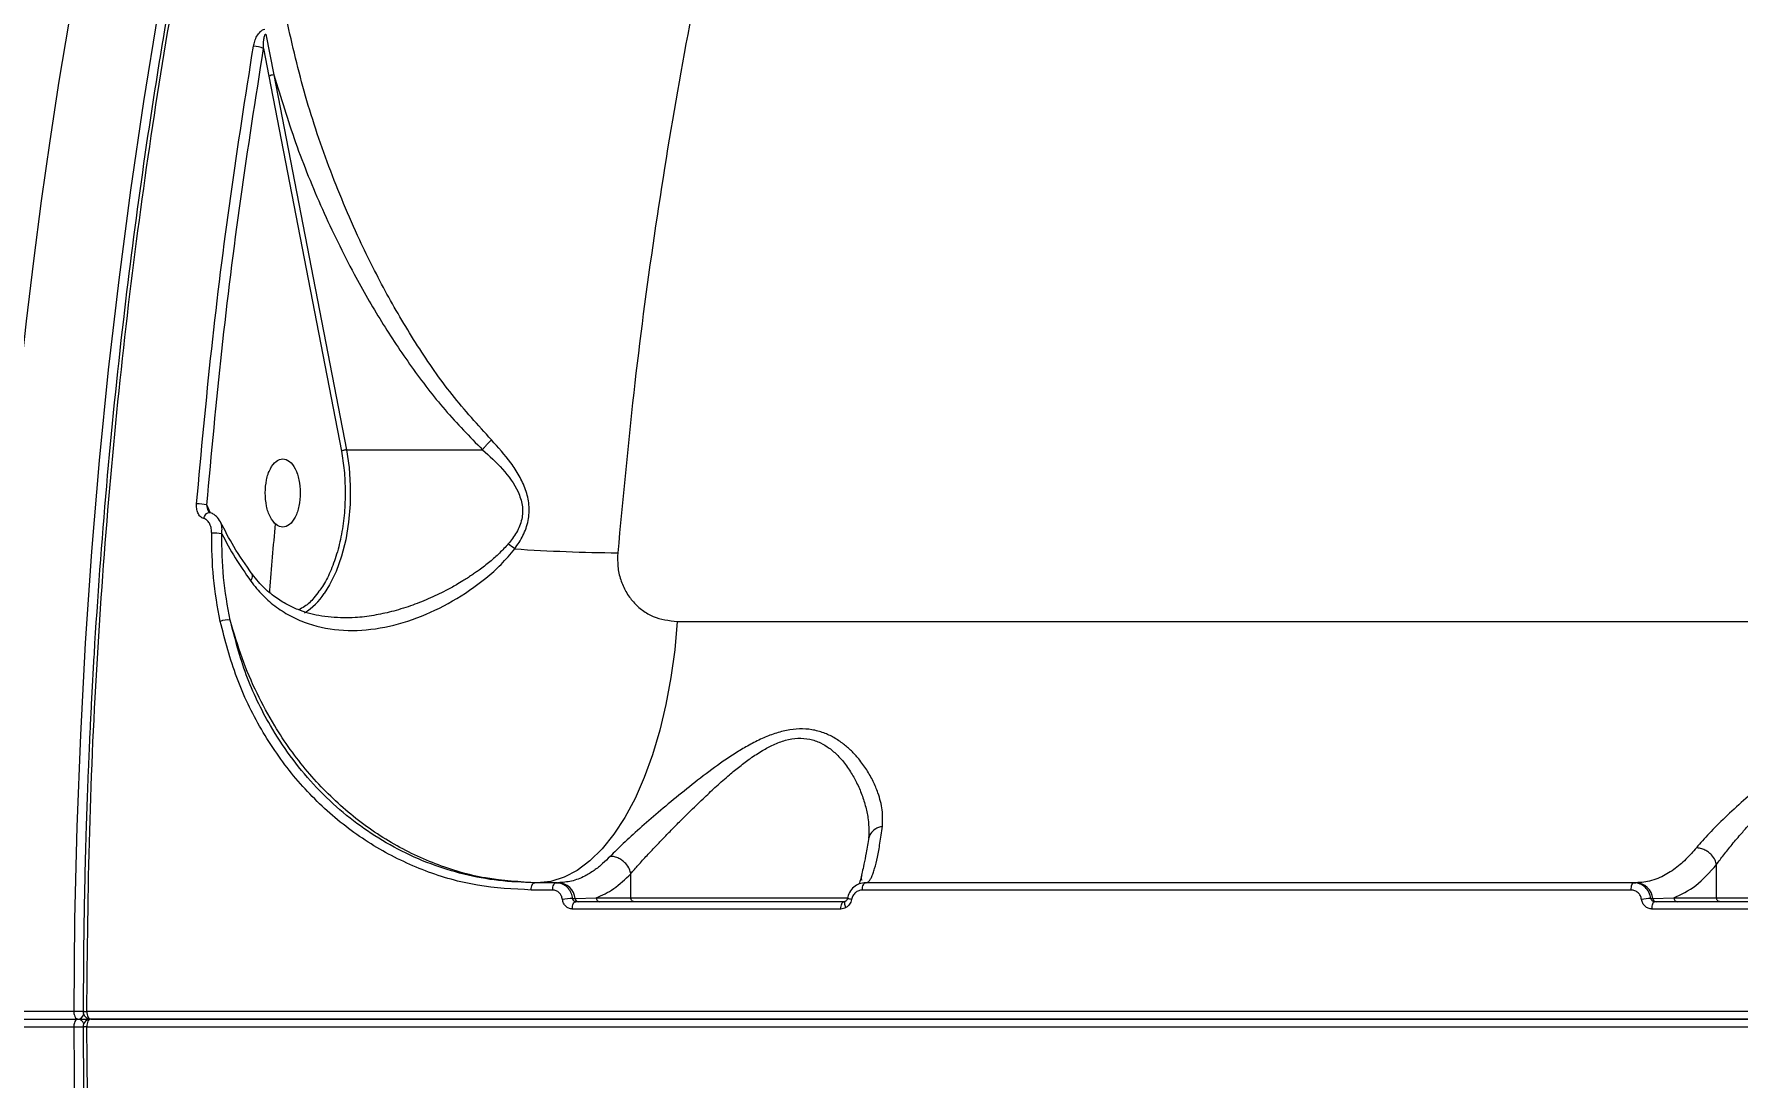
# Model space of a CAD drawing. Header units: millimetres. Extents: x -8045 to 6871, y -5915 to 5473.
# Drawn here: x -3027.1 to -2802.2, y -1393.9 to -1256.1 of the extents above; entities that cross this region are included whole.
import ezdxf

# ---------------------------------------------------------------- set-up
doc = ezdxf.new("R2010")
doc.units = ezdxf.units.MM
for name, color, linetype in [('DIKOM_ОБЪЕКТ', 7, 'Continuous'), ('DIKOM_РАЗМЕР_ЗОНА', 7, 'Continuous'), ('DIKOM_РАЗМЕР_ОБЪЕКТА', 7, 'Continuous')]:
    doc.layers.add(name, color=color, linetype=linetype)
doc.styles.add('style1', font='arial.ttf', dxfattribs={"width": 0.8})
doc.dimstyles.new('1-50', dxfattribs={"dimtxt": 300, "dimasz": 200, "dimexe": 100, "dimexo": 0, "dimgap": 100, "dimtad": 1, "dimtxsty": 'style1', "dimcen": 200, "dimclrd": 7, "dimclre": 7, "dimclrt": 7, "dimadec": 1, "dimazin": 2, "dimtfac": 1, "dimtmove": 0, "dimatfit": 2, "dimfxl": 0, "dimlwd": 25, "dimlwe": 18, "dimarcsym": 0})

# ---------------------------------------------------------------- blocks, each defined once
blk = doc.blocks.new('*D9')
at = {"layer": 'Defpoints', "color": 0, "linetype": 'Continuous', "transparency": 16777216}
for p in [(5663.54, -234.65), (-5019.6, -1388.73), (5663.54, -4701.47)]:
    blk.add_point(p, dxfattribs=at)
at = {"layer": 'DIKOM_РАЗМЕР_ОБЪЕКТА', "color": 7, "linetype": 'Continuous', "lineweight": 18, "transparency": 16777216}
for p, q in [((5663.54, -234.65), (5663.54, -4801.47)), ((-5019.6, -1388.73), (-5019.6, -4801.47))]:
    blk.add_line(p, q, dxfattribs=at)
at = {"layer": 'DIKOM_РАЗМЕР_ОБЪЕКТА', "color": 7, "linetype": 'Continuous', "lineweight": 25, "transparency": 16777216}
blk.add_line((-4819.6, -4701.47), (5463.54, -4701.47), dxfattribs=at)
at = {"layer": 'DIKOM_РАЗМЕР_ОБЪЕКТА', "color": 7, "linetype": 'Continuous', "transparency": 16777216}
for points in [[(-4819.6, -4668.14), (-4819.6, -4734.8), (-5019.6, -4701.47)], [(5463.54, -4668.14), (5463.54, -4734.8), (5663.54, -4701.47)]]:
    blk.add_solid(points, dxfattribs=at)
at = {"layer": 'DIKOM_РАЗМЕР_ОБЪЕКТА', "color": 7, "linetype": 'Continuous', "lineweight": 15, "transparency": 16777216, "insert": (-74.37, -4448.3), "char_height": 300, "attachment_point": 5, "style": 'style1'}
blk.add_mtext('10700', dxfattribs=at)
blk = doc.blocks.new('*D10')
at = {"layer": 'Defpoints', "color": 0, "linetype": 'Continuous', "transparency": 16777216}
for p in [(-1653.81, 3474.95), (-5616.46, -3083.4), (491.01, -3083.4)]:
    blk.add_point(p, dxfattribs=at)
at = {"layer": 'DIKOM_РАЗМЕР_ОБЪЕКТА', "color": 7, "linetype": 'Continuous', "lineweight": 18, "transparency": 16777216}
for p, q in [((-1653.81, 3474.95), (-5716.46, 3474.95)), ((491.01, -3083.4), (-5716.46, -3083.4))]:
    blk.add_line(p, q, dxfattribs=at)
at = {"layer": 'DIKOM_РАЗМЕР_ОБЪЕКТА', "color": 7, "linetype": 'Continuous', "lineweight": 25, "transparency": 16777216}
blk.add_line((-5616.46, 3274.95), (-5616.46, -2883.4), dxfattribs=at)
at = {"layer": 'DIKOM_РАЗМЕР_ОБЪЕКТА', "color": 7, "linetype": 'Continuous', "transparency": 16777216}
for points in [[(-5649.79, 3274.95), (-5583.12, 3274.95), (-5616.46, 3474.95)], [(-5649.79, -2883.4), (-5583.12, -2883.4), (-5616.46, -3083.4)]]:
    blk.add_solid(points, dxfattribs=at)
at = {"layer": 'DIKOM_РАЗМЕР_ОБЪЕКТА', "color": 7, "linetype": 'Continuous', "lineweight": 15, "transparency": 16777216, "insert": (-5869.63, -1326.86), "char_height": 300, "attachment_point": 5, "rotation": 90, "style": 'style1'}
blk.add_mtext('6550', dxfattribs=at)
blk = doc.blocks.new('*D11')
at = {"layer": 'Defpoints', "color": 0, "transparency": 16777216}
for p in [(6870.85, -184.65), (-7019.6, -1388.73), (-7019.6, -5814.65)]:
    blk.add_point(p, dxfattribs=at)
at = {"layer": 'DIKOM_РАЗМЕР_ЗОНА', "color": 7, "lineweight": 18, "transparency": 16777216}
for p, q in [((6870.85, -184.65), (6870.85, -5914.65)), ((-7019.6, -1388.73), (-7019.6, -5914.65))]:
    blk.add_line(p, q, dxfattribs=at)
at = {"layer": 'DIKOM_РАЗМЕР_ЗОНА', "color": 7, "lineweight": 25, "transparency": 16777216}
blk.add_line((6670.85, -5814.65), (-6819.6, -5814.65), dxfattribs=at)
at = {"layer": 'DIKOM_РАЗМЕР_ЗОНА', "color": 7, "transparency": 16777216}
for points in [[(-6819.6, -5781.31), (-6819.6, -5847.98), (-7019.6, -5814.65)], [(6670.85, -5781.31), (6670.85, -5847.98), (6870.85, -5814.65)]]:
    blk.add_solid(points, dxfattribs=at)
at = {"layer": 'DIKOM_РАЗМЕР_ЗОНА', "color": 7, "transparency": 16777216, "insert": (-74.37, -5561.37), "char_height": 300, "attachment_point": 5, "style": 'style1'}
blk.add_mtext('13900', dxfattribs=at)
blk = doc.blocks.new('*D12')
at = {"layer": 'Defpoints', "color": 0, "transparency": 16777216}
for p in [(-2189.61, 5472.65), (-7595.21, -5084.97), (-495.58, -5084.97)]:
    blk.add_point(p, dxfattribs=at)
at = {"layer": 'DIKOM_РАЗМЕР_ЗОНА', "color": 7, "lineweight": 18, "transparency": 16777216}
for p, q in [((-2189.61, 5472.65), (-7695.21, 5472.65)), ((-495.58, -5084.97), (-7695.21, -5084.97))]:
    blk.add_line(p, q, dxfattribs=at)
at = {"layer": 'DIKOM_РАЗМЕР_ЗОНА', "color": 7, "lineweight": 25, "transparency": 16777216}
blk.add_line((-7595.21, 5272.65), (-7595.21, -4884.97), dxfattribs=at)
at = {"layer": 'DIKOM_РАЗМЕР_ЗОНА', "color": 7, "transparency": 16777216}
for points in [[(-7628.55, 5272.65), (-7561.88, 5272.65), (-7595.21, 5472.65)], [(-7628.55, -4884.97), (-7561.88, -4884.97), (-7595.21, -5084.97)]]:
    blk.add_solid(points, dxfattribs=at)
at = {"layer": 'DIKOM_РАЗМЕР_ЗОНА', "color": 7, "transparency": 16777216, "insert": (-7848.38, -1452.59), "char_height": 300, "attachment_point": 5, "rotation": 90, "style": 'style1'}
blk.add_mtext('10550', dxfattribs=at)

msp = doc.modelspace()

# ---------------------------------------------------------------- linework, layer by layer
at = {"layer": 'DIKOM_ОБЪЕКТ', "color": 7, "linetype": 'Continuous', "lineweight": 15}
for p, q in [((-2996.547, -1256.114), (-2995.457, -1261.517)), ((-2996.826, -1258.034), (-2996.126, -1261.693)), ((-2996.126, -1261.693), (-2986.56, -1311.166)), ((-2995.457, -1261.517), (-2985.89, -1310.991)), ((-2985.89, -1310.991), (-2986.006, -1310.996)), ((-2985.89, -1310.991), (-2967.938, -1310.991)), ((-3003.841, -1319.381), (-3004.313, -1318.282)), ((-2986.239, -1333.17), (-2986.415, -1333.173)), ((-2942.241, -1333.655), (-2463.583, -1333.655)), ((-2948.352, -1366.961), (-2948.352, -1366.955)), ((-2948.352, -1370.157), (-2948.352, -1366.961)), ((-2805.067, -1365.753), (-2805.067, -1365.746)), ((-2805.067, -1370.157), (-2805.067, -1365.753)), ((-2958.674, -1369.117), (-2961.509, -1369.117)), ((-2958.211, -1368.157), (-2961.043, -1368.157)), ((-2958.211, -1368.157), (-2957.932, -1368.157)), ((-2815.993, -1368.157), (-2815.714, -1368.157)), ((-2920.646, -1371.623), (-2956.086, -1371.623)), ((-2956.025, -1370.241), (-2955.697, -1370.241)), ((-2955.697, -1370.241), (-2952.923, -1370.157)), ((-2920.214, -1370.657), (-2955.625, -1370.657)), ((-2952.923, -1370.157), (-2948.352, -1370.157)), ((-2948.352, -1370.157), (-2919.735, -1370.157)), ((-2920.004, -1370.597), (-2920.214, -1370.657)), ((-2813.727, -1370.241), (-2813.479, -1370.241)), ((-2776.923, -1371.623), (-2813.59, -1371.623)), ((-2813.479, -1370.241), (-2810.699, -1370.157)), ((-2776.61, -1370.657), (-2813.247, -1370.657)), ((-2810.699, -1370.157), (-2805.067, -1370.157)), ((-2805.067, -1370.157), (-2776.09, -1370.157)), ((-3021.865, -1385.155), (-3436.735, -1385.155)), ((-3436.735, -1387.16), (-3021.865, -1387.16)), ((-3436.22, -1386.157), (-3021.35, -1386.157)), ((-3021.35, -1386.157), (-3019.811, -1386.157)), ((-2999.204, -1386.157), (-2999.153, -1386.159)), ((-2999.101, -1386.175), (-2999.203, -1386.171))]:
    msp.add_line(p, q, dxfattribs=at)
at = {"layer": 'DIKOM_ОБЪЕКТ', "color": 7, "linetype": 'Continuous', "lineweight": 15, "flags": 128}
for points in [[(-2978.942, -1135.038), (-2982.622, -1144.913), (-2986.153, -1154.991), (-2989.532, -1165.264), (-2992.756, -1175.723), (-2995.822, -1186.36), (-2998.728, -1197.164), (-3001.472, -1208.128), (-3004.05, -1219.242), (-3006.461, -1230.496), (-3008.703, -1241.881), (-3010.773, -1253.388), (-3012.671, -1265.007), (-3014.395, -1276.727), (-3015.942, -1288.54), (-3017.313, -1300.435), (-3018.505, -1312.403), (-3019.517, -1324.432), (-3020.35, -1336.513), (-3021.001, -1348.637), (-3021.471, -1360.792), (-3021.759, -1372.968), (-3021.865, -1385.155)], [(-3022.543, -1254.543), (-3023.827, -1262.354), (-3025.032, -1270.212), (-3026.158, -1278.114), (-3027.204, -1286.058), (-3028.171, -1294.039), (-3029.057, -1302.056), (-3029.862, -1310.105), (-3030.586, -1318.182)], [(-2985.89, -1310.991), (-2985.545, -1313.326), (-2985.38, -1315.735), (-2985.399, -1318.165), (-2985.602, -1320.563), (-2985.984, -1322.877), (-2986.537, -1325.057), (-2987.249, -1327.056), (-2988.104, -1328.83), (-2988.824, -1329.984)], [(-3004.712, -1320.087), (-3004.624, -1319.821), (-3004.502, -1319.59), (-3004.357, -1319.41), (-3004.201, -1319.299), (-3004.046, -1319.263), (-3003.979, -1319.273)], [(-2942.241, -1333.655), (-2942.569, -1337.409), (-2943.063, -1341.079), (-2943.718, -1344.631), (-2944.527, -1348.032), (-2945.484, -1351.252), (-2946.58, -1354.262), (-2947.805, -1357.034), (-2949.147, -1359.543), (-2950.595, -1361.765), (-2952.135, -1363.681), (-2953.753, -1365.272), (-2955.434, -1366.526), (-2957.163, -1367.429), (-2958.925, -1367.975), (-2960.702, -1368.157)], [(-2961.509, -1369.117), (-2961.496, -1368.928), (-2961.468, -1368.747), (-2961.424, -1368.581), (-2961.366, -1368.436), (-2961.296, -1368.317), (-2961.217, -1368.23), (-2961.131, -1368.176), (-2961.043, -1368.157)], [(-2958.674, -1369.117), (-2958.662, -1368.928), (-2958.633, -1368.747), (-2958.589, -1368.581), (-2958.532, -1368.436), (-2958.462, -1368.317), (-2958.384, -1368.23), (-2958.299, -1368.176), (-2958.211, -1368.157)], [(-2917.802, -1369.117), (-2917.791, -1368.928), (-2917.765, -1368.747), (-2917.724, -1368.581), (-2917.671, -1368.436), (-2917.606, -1368.317), (-2917.533, -1368.23), (-2917.455, -1368.176), (-2917.373, -1368.157)], [(-2816.339, -1369.117), (-2816.33, -1368.928), (-2816.309, -1368.747), (-2816.276, -1368.581), (-2816.233, -1368.436), (-2816.181, -1368.317), (-2816.122, -1368.23), (-2816.059, -1368.176), (-2815.993, -1368.157)], [(-2956.086, -1371.623), (-2956.075, -1371.433), (-2956.047, -1371.251), (-2956.003, -1371.084), (-2955.946, -1370.938), (-2955.876, -1370.819), (-2955.798, -1370.73), (-2955.713, -1370.676), (-2955.625, -1370.657)], [(-2920.646, -1371.623), (-2920.636, -1371.433), (-2920.609, -1371.251), (-2920.568, -1371.084), (-2920.515, -1370.938), (-2920.45, -1370.819), (-2920.376, -1370.73), (-2920.297, -1370.676), (-2920.214, -1370.657)], [(-2919.963, -1371.442), (-2920.025, -1371.29), (-2920.073, -1371.144), (-2920.104, -1371.007), (-2920.118, -1370.884), (-2920.115, -1370.779), (-2920.094, -1370.695), (-2920.057, -1370.633), (-2920.004, -1370.597)], [(-2919.225, -1370.37), (-2919.355, -1370.345), (-2919.473, -1370.322), (-2919.575, -1370.301), (-2919.658, -1370.282), (-2919.72, -1370.267), (-2919.761, -1370.254), (-2919.779, -1370.246), (-2919.774, -1370.241)], [(-2813.59, -1371.623), (-2813.582, -1371.433), (-2813.561, -1371.251), (-2813.528, -1371.084), (-2813.485, -1370.938), (-2813.434, -1370.819), (-2813.376, -1370.73), (-2813.312, -1370.676), (-2813.247, -1370.657)], [(-3021.865, -1387.16), (-3021.759, -1399.347)], [(-3020.15, -1385.155), (-3020.14, -1385.35), (-3020.111, -1385.538), (-3020.064, -1385.712), (-3020, -1385.864), (-3019.922, -1385.988), (-3019.833, -1386.081), (-3019.736, -1386.138), (-3019.636, -1386.157)], [(-3019.636, -1386.157), (-3019.736, -1386.177), (-3019.833, -1386.234), (-3019.922, -1386.326), (-3020, -1386.451), (-3020.064, -1386.603), (-3020.111, -1386.776), (-3020.14, -1386.964), (-3020.15, -1387.16)]]:
    msp.add_lwpolyline(points, dxfattribs=at)
at = {"layer": 'DIKOM_ОБЪЕКТ', "color": 7, "linetype": 'Continuous', "lineweight": 15}
for centre, radius, start, end in [((-2998.14, -1260.703), 2.975, 63.78502, 90.45111), ((-2995.471, -1262.828), 1.311, 89.38824, 120.01453), ((-3005.632, -1323.568), 5.448, 75.98754, 90.37819), ((-3003.254, -1326.611), 4.608, 78.52546, 95.20895), ((-2992.523, -1361.237), 47.038, 52.17518, 53.48575), ((-2947.478, -1078.782), 245.835, 266.2219, 269.39297), ((-2995.863, -1325.323), 8.442, 301.75892, 326.48847), ((-3001.493, -1336.425), 2.964, 84.93974, 110.77533), ((-2958.027, -1370.5), 2.345, 6.35904, 87.67536), ((-2815.809, -1370.5), 2.345, 6.35904, 87.67536), ((-2956.123, -1376.402), 6.162, 89.08774, 101.78484), ((-2955.231, -1370.188), 0.469, 186.38812, 267.67394), ((-2952.445, -1370.179), 0.478, 177.3413, 267.07539), ((-2813.611, -1377.363), 7.123, 90.93407, 100.96511), ((-2813.012, -1370.188), 0.469, 186.38812, 267.67394), ((-2810.221, -1370.179), 0.478, 177.3413, 267.07539), ((-3021.894, -1796.465), 411.31, 89.80487, 89.99601), ((-3020.083, -1385.166), 1.783, 179.62953, 195.98693), ((-3020.083, -1387.148), 1.782, 164.01131, 180.36857), ((-3021.742, -1063.309), 323.851, 269.97818, 270.22093), ((-3021.216, -1385.588), 0.585, 186.78413, 256.69628), ((-3021.216, -1386.726), 0.585, 103.30372, 173.21587), ((-3021.391, -1385.289), 0.869, 272.65854, 343.11413), ((-3021.391, -1387.025), 0.869, 16.88587, 87.34146), ((-3019.636, -1385.157), 1, 179.8904, 270), ((-3019.636, -1387.157), 1, 90, 180.00426)]:
    msp.add_arc(centre, radius, start, end, dxfattribs=at)
for points, knots in [([(-2803.835, -966.157), (-2805.061, -966.173), (-2807.332, -966.202), (-2810.421, -966.388), (-2812.994, -966.582), (-2815.251, -966.784), (-2817.4, -967.022), (-2819.507, -967.295), (-2824.691, -968.064), (-2832.545, -969.708), (-2843.021, -972.929), (-2853.642, -977.197), (-2864.757, -982.834), (-2876.298, -990.045), (-2886.72, -997.832), (-2896.054, -1005.849), (-2904.351, -1013.815), (-2912.468, -1022.464), (-2920.441, -1031.843), (-2927.655, -1041.178), (-2933.96, -1050.039), (-2939.651, -1058.59), (-2945.182, -1067.483), (-2950.715, -1077.023), (-2957.071, -1088.749), (-2964.211, -1103.129), (-2971.922, -1120.459), (-2979.134, -1138.577), (-2985.821, -1157.414), (-2991.969, -1176.929), (-2997.561, -1197.062), (-3002.372, -1216.907), (-3006.47, -1236.324), (-3009.921, -1255.2), (-3012.903, -1274.361), (-3015.512, -1294.545), (-3017.671, -1315.745), (-3018.838, -1331.621), (-3019.389, -1341.188), (-3019.558, -1344.355), (-3019.71, -1347.412), (-3019.845, -1350.348), (-3019.972, -1353.36), (-3020.116, -1357.103), (-3020.282, -1362.071), (-3020.451, -1368.562), (-3020.592, -1376.408), (-3020.617, -1382.092), (-3020.631, -1385.156)], [0, 0, 0, 0, 0.0102899, 0.0190493, 0.0262811, 0.0327253, 0.0390507, 0.0452575, 0.0513696, 0.0849346, 0.1149346, 0.1449615, 0.180635, 0.216305, 0.2519731, 0.2792113, 0.3064494, 0.3337304, 0.3610113, 0.3888196, 0.4103456, 0.4298096, 0.4524351, 0.4738354, 0.4952319, 0.5299688, 0.5647773, 0.599516, 0.6342445, 0.6689731, 0.7037006, 0.7384299, 0.768877, 0.7992939, 0.8296807, 0.8600666, 0.8940985, 0.9281294, 0.9331167, 0.9379724, 0.9426388, 0.9471158, 0.9514049, 0.9564154, 0.9642207, 0.9740932, 0.9860376, 1, 1, 1, 1]), ([(-3020.15, -1385.155), (-3020.074, -1377.216), (-3019.921, -1361.404), (-3018.822, -1337.863), (-3017.109, -1314.667), (-3014.743, -1291.883), (-3011.763, -1269.575), (-3008.189, -1247.802), (-3004.05, -1226.618), (-2999.372, -1206.075), (-2994.183, -1186.217), (-2988.511, -1167.088), (-2982.386, -1148.724), (-2975.839, -1131.158), (-2968.898, -1114.421), (-2961.595, -1098.536), (-2953.959, -1083.524), (-2946.019, -1069.405), (-2937.807, -1056.189), (-2929.351, -1043.889), (-2920.681, -1032.509), (-2913.378, -1023.888), (-2907.577, -1017.57), (-2903.353, -1013.206), (-2899.103, -1009.045), (-2894.83, -1005.088), (-2890.535, -1001.332), (-2886.222, -997.777), (-2880.703, -993.498), (-2873.956, -988.724), (-2865.959, -983.741), (-2856.994, -978.889), (-2847.061, -974.438), (-2836.177, -970.7), (-2825.362, -968.05), (-2814.646, -966.57), (-2807.465, -966.034), (-2803.865, -966.162), (-2803.793, -966.165)], [0, 0, 0, 0, 0.036149, 0.0720029, 0.1075613, 0.1428246, 0.1777926, 0.2124653, 0.2468426, 0.2809249, 0.3147117, 0.3482033, 0.3813995, 0.4143005, 0.4469062, 0.4792167, 0.5112317, 0.5429517, 0.5743761, 0.6055054, 0.6363393, 0.6668779, 0.6810508, 0.6951508, 0.7091783, 0.7231328, 0.7370149, 0.7508242, 0.7645608, 0.7895545, 0.8143039, 0.8388089, 0.8718293, 0.9043956, 0.9365074, 0.9681651, 0.9993683, 1, 1, 1, 1]), ([(-2753.79, -1004.175), (-2753.967, -1004.169), (-2756.625, -1004.081), (-2761.779, -1004.403), (-2769.133, -1005.177), (-2776.397, -1006.512), (-2783.567, -1008.317), (-2790.767, -1010.649), (-2797.983, -1013.512), (-2805.205, -1016.921), (-2811.963, -1020.632), (-2818.258, -1024.543), (-2824.092, -1028.557), (-2829.909, -1032.958), (-2835.699, -1037.752), (-2841.456, -1042.943), (-2847.171, -1048.534), (-2853.993, -1055.754), (-2861.851, -1064.934), (-2870.629, -1076.463), (-2879.187, -1089.058), (-2886.279, -1100.734), (-2892.022, -1111.053), (-2896.523, -1119.677), (-2900.911, -1128.642), (-2905.178, -1137.946), (-2909.314, -1147.584), (-2913.313, -1157.553), (-2917.572, -1168.927), (-2922.012, -1181.809), (-2926.541, -1196.296), (-2930.762, -1211.268), (-2934.66, -1226.704), (-2938.476, -1243.727), (-2942.095, -1262.386), (-2945.37, -1282.715), (-2948.109, -1303.465), (-2949.424, -1317.544), (-2950.083, -1324.603)], [0, 0, 0, 0, 0.0018881, 0.0283549, 0.0550204, 0.0805288, 0.1062892, 0.1323019, 0.1585662, 0.1850827, 0.211851, 0.2337703, 0.2558854, 0.2781961, 0.3007025, 0.3234047, 0.3463026, 0.369396, 0.4068341, 0.4447955, 0.4832804, 0.5222889, 0.5448165, 0.5675152, 0.5903851, 0.6134259, 0.636638, 0.6600212, 0.6835759, 0.7147219, 0.746102, 0.7777156, 0.8095633, 0.8416451, 0.8809141, 0.9203961, 0.9600913, 1, 1, 1, 1]), ([(-2966.76, -1309.689), (-2968.53, -1307.736), (-2972.059, -1303.839), (-2976.575, -1297.293), (-2980.63, -1290.457), (-2984.604, -1282.561), (-2988.32, -1273.624), (-2991.641, -1263.681), (-2993.153, -1256.969), (-2993.911, -1253.608)], [0, 0, 0, 0, 0.1246301, 0.248553, 0.3731651, 0.4988942, 0.665763, 0.832646, 1, 1, 1, 1]), ([(-2998.163, -1257.728), (-2998.114, -1257.497), (-2998.015, -1257.035), (-2997.717, -1256.367), (-2997.352, -1255.867), (-2996.976, -1255.561), (-2996.762, -1255.492), (-2996.66, -1255.46)], [0, 0, 0, 0, 0.2502285, 0.4996935, 0.7493824, 0.8805296, 1, 1, 1, 1]), ([(-2996.826, -1258.034), (-2996.833, -1257.651), (-2996.844, -1257.099), (-2996.748, -1256.492), (-2996.66, -1256.251), (-2996.6, -1256.154), (-2996.563, -1256.127), (-2996.547, -1256.114)], [0, 0, 0, 0, 0.5699759, 0.8207504, 0.9229999, 0.9647785, 1, 1, 1, 1]), ([(-3005.668, -1318.12), (-3005.037, -1311.291), (-3003.777, -1297.662), (-3001.269, -1277.5), (-2999.197, -1264.309), (-2998.163, -1257.728)], [0, 0, 0, 0, 0.3347089, 0.6680415, 1, 1, 1, 1]), ([(-3004.313, -1318.282), (-3003.686, -1311.498), (-3002.432, -1297.929), (-2999.932, -1277.813), (-2997.861, -1264.627), (-2996.826, -1258.034)], [0, 0, 0, 0, 0.3333164, 0.6666796, 1, 1, 1, 1]), ([(-2995.457, -1261.517), (-2994.55, -1264.502), (-2992.736, -1270.471), (-2989.162, -1279.269), (-2985.326, -1287.153), (-2981.342, -1294.091), (-2977.353, -1300.087), (-2972.967, -1305.834), (-2969.62, -1309.265), (-2967.938, -1310.991)], [0, 0, 0, 0, 0.1666934, 0.3334582, 0.5002238, 0.6255396, 0.7499449, 0.8742865, 1, 1, 1, 1]), ([(-2967.93, -1310.988), (-2967.848, -1310.888), (-2967.684, -1310.686), (-2967.393, -1310.355), (-2967.082, -1310.018), (-2966.867, -1309.798), (-2966.76, -1309.689)], [0, 0, 0, 0, 0.2479855, 0.5001926, 0.752226, 1, 1, 1, 1]), ([(-2963.677, -1324.082), (-2963.29, -1323.509), (-2962.511, -1322.355), (-2961.814, -1320.36), (-2961.707, -1318.258), (-2962.191, -1316.247), (-2963.058, -1314.408), (-2964.505, -1312.163), (-2965.862, -1310.675), (-2966.76, -1309.689)], [0, 0, 0, 0, 0.1253263, 0.2522433, 0.3796577, 0.506421, 0.6312915, 0.7556117, 1, 1, 1, 1]), ([(-2996.61, -1316.698), (-2996.575, -1316.109), (-2996.505, -1314.931), (-2995.97, -1313.433), (-2995.203, -1312.432), (-2994.292, -1312.081), (-2993.381, -1312.432), (-2992.615, -1313.433), (-2992.079, -1314.931), (-2992.01, -1316.109), (-2991.975, -1316.698)], [0, 0, 0, 0, 0.1250018, 0.2499973, 0.3749993, 0.5, 0.6250007, 0.7500027, 0.8749982, 1, 1, 1, 1]), ([(-2986.56, -1311.166), (-2986.529, -1311.147), (-2986.467, -1311.108), (-2986.326, -1311.057), (-2986.166, -1311.016), (-2986.059, -1311.003), (-2986.006, -1310.996)], [0, 0, 0, 0, 0.2501265, 0.500091, 0.7500046, 1, 1, 1, 1]), ([(-2986.56, -1311.166), (-2986.42, -1312.01), (-2986.134, -1313.736), (-2986.08, -1315.547), (-2986.053, -1316.474)], [0, 0, 0, 0, 0.488455, 1, 1, 1, 1]), ([(-2967.938, -1310.991), (-2967.936, -1310.99), (-2967.934, -1310.99), (-2967.931, -1310.989), (-2967.93, -1310.988), (-2967.93, -1310.988)], [0, 0, 0, 0, 0.5564302, 0.7808346, 1, 1, 1, 1]), ([(-2967.93, -1310.988), (-2967.021, -1311.817), (-2965.207, -1313.474), (-2963.381, -1315.956), (-2962.595, -1318.295), (-2962.646, -1320.191), (-2963.363, -1321.961), (-2964.144, -1322.942), (-2964.534, -1323.432)], [0, 0, 0, 0, 0.2503149, 0.4998697, 0.6251825, 0.7501639, 0.8752273, 1, 1, 1, 1]), ([(-2991.975, -1316.698), (-2992.01, -1317.287), (-2992.079, -1318.465), (-2992.615, -1319.963), (-2993.381, -1320.964), (-2994.292, -1321.315), (-2995.203, -1320.964), (-2995.97, -1319.963), (-2996.505, -1318.465), (-2996.575, -1317.287), (-2996.61, -1316.698)], [0, 0, 0, 0, 0.1250004, 0.2500017, 0.3750024, 0.5, 0.6249976, 0.7499983, 0.8749996, 1, 1, 1, 1]), ([(-2986.053, -1316.474), (-2986.071, -1317.429), (-2986.109, -1319.357), (-2986.504, -1322.17), (-2987.133, -1324.809), (-2987.996, -1327.122), (-2988.805, -1328.755), (-2989.358, -1329.468), (-2989.514, -1329.669)], [0, 0, 0, 0, 0.1857534, 0.3745796, 0.563407, 0.7491647, 0.9290705, 1, 1, 1, 1]), ([(-3004.712, -1320.087), (-3004.798, -1320.059), (-3004.972, -1320.002), (-3005.263, -1319.763), (-3005.523, -1319.345), (-3005.683, -1318.75), (-3005.673, -1318.33), (-3005.668, -1318.12)], [0, 0, 0, 0, 0.1227712, 0.251414, 0.5009093, 0.7504312, 1, 1, 1, 1]), ([(-3003.98, -1319.281), (-3004.015, -1319.22), (-3004.191, -1318.907), (-3004.258, -1318.561), (-3004.313, -1318.282)], [0, 0, 0, 0, 0.1950524, 1, 1, 1, 1]), ([(-3003.95, -1319.288), (-3003.951, -1319.288), (-3003.952, -1319.289), (-3003.973, -1319.273), (-3004.02, -1319.219), (-3004.059, -1319.14), (-3004.078, -1319.099)], [0, 0, 0, 0, 0.1242472, 0.2899864, 0.6294821, 1, 1, 1, 1]), ([(-3002.53, -1320.516), (-3002.686, -1320.258), (-3002.932, -1319.853), (-3003.46, -1319.446), (-3003.802, -1319.332), (-3003.98, -1319.273)], [0, 0, 0, 0, 0.4591754, 0.7185942, 1, 1, 1, 1]), ([(-3003.673, -1322.022), (-3003.682, -1321.813), (-3003.7, -1321.395), (-3003.888, -1320.813), (-3004.161, -1320.405), (-3004.454, -1320.171), (-3004.628, -1320.115), (-3004.712, -1320.087)], [0, 0, 0, 0, 0.2499771, 0.4997142, 0.7494664, 0.8780065, 1, 1, 1, 1]), ([(-3002.544, -1333.653), (-3002.895, -1331.744), (-3003.595, -1327.927), (-3003.647, -1323.991), (-3003.673, -1322.022)], [0, 0, 0, 0, 0.5000007, 1, 1, 1, 1]), ([(-3002.338, -1322.095), (-3002.319, -1321.826), (-3002.281, -1321.284), (-3002.371, -1320.739), (-3002.518, -1320.544), (-3002.52, -1320.54)], [0, 0, 0, 0, 0.491066, 0.9917299, 1, 1, 1, 1]), ([(-2998.331, -1327.42), (-2999.173, -1326.213), (-3000.756, -1323.942), (-3001.943, -1321.617), (-3002.5, -1320.527)], [0, 0, 0, 0, 0.5312964, 1, 1, 1, 1]), ([(-3002.338, -1322.095), (-3001.775, -1323.148), (-3000.654, -1325.25), (-2999.234, -1327.302), (-2998.526, -1328.326)], [0, 0, 0, 0, 0.5010471, 1, 1, 1, 1]), ([(-3001.232, -1333.472), (-3001.574, -1331.605), (-3002.26, -1327.872), (-3002.312, -1324.021), (-3002.338, -1322.095)], [0, 0, 0, 0, 0.4999926, 1, 1, 1, 1]), ([(-2996.014, -1329.829), (-2996.008, -1329.736), (-2995.788, -1326.705), (-2995.514, -1323.69), (-2995.247, -1320.767)], [0, 0, 0, 0, 0.0307242, 1, 1, 1, 1]), ([(-2998.526, -1328.326), (-2998.009, -1328.976), (-2996.982, -1330.268), (-2995.137, -1331.824), (-2993.121, -1333.077), (-2990.224, -1334.302), (-2986.315, -1335.023), (-2981.435, -1334.693), (-2976.556, -1333.332), (-2971.819, -1331.085), (-2968.137, -1328.557), (-2965.429, -1326.168), (-2964.264, -1324.781), (-2963.677, -1324.082)], [0, 0, 0, 0, 0.0630777, 0.1253686, 0.1878505, 0.2506014, 0.3753041, 0.4992298, 0.6238344, 0.7485402, 0.8739153, 0.9365269, 1, 1, 1, 1]), ([(-2964.534, -1323.432), (-2964.912, -1323.841), (-2965.679, -1324.671), (-2966.98, -1325.81), (-2968.054, -1326.644), (-2968.861, -1327.221), (-2969.371, -1327.572), (-2969.931, -1327.941), (-2970.604, -1328.365), (-2971.552, -1328.931), (-2973.059, -1329.758), (-2975.077, -1330.719), (-2977.473, -1331.654), (-2979.875, -1332.383), (-2982.313, -1332.895), (-2984.422, -1333.173), (-2985.739, -1333.171), (-2986.239, -1333.17)], [0, 0, 0, 0, 0.0666599, 0.1355477, 0.2071088, 0.2298348, 0.2546573, 0.2815596, 0.3105591, 0.3504306, 0.4146774, 0.5182625, 0.6218285, 0.7298567, 0.8291992, 0.935129, 1, 1, 1, 1]), ([(-2950.083, -1324.603), (-2950.1, -1325.209), (-2950.136, -1326.424), (-2949.744, -1328.168), (-2949.051, -1329.759), (-2948.062, -1331.132), (-2946.833, -1332.234), (-2944.953, -1333.347), (-2943.325, -1333.532), (-2942.241, -1333.655)], [0, 0, 0, 0, 0.1248729, 0.2501608, 0.3747202, 0.5000861, 0.6248887, 0.7500938, 1, 1, 1, 1]), ([(-2998.526, -1328.326), (-2998.455, -1328.196), (-2998.314, -1327.937), (-2998.272, -1327.628), (-2998.298, -1327.439), (-2998.366, -1327.381), (-2998.374, -1327.374)], [0, 0, 0, 0, 0.3269559, 0.650506, 0.9582418, 1, 1, 1, 1]), ([(-2986.249, -1333.198), (-2987.353, -1333.143), (-2989.42, -1333.041), (-2991.89, -1332.307), (-2993.794, -1331.43), (-2995.351, -1330.456), (-2997.006, -1329.087), (-2997.976, -1327.853), (-2998.495, -1327.194)], [0, 0, 0, 0, 0.2335345, 0.4371344, 0.5479881, 0.6781375, 0.8279581, 1, 1, 1, 1]), ([(-2989.514, -1329.669), (-2989.73, -1329.974), (-2990.313, -1330.799), (-2991.229, -1331.639), (-2991.94, -1331.987), (-2992.211, -1332.119)], [0, 0, 0, 0, 0.2667265, 0.7210444, 1, 1, 1, 1]), ([(-2961.509, -1369.117), (-2963.885, -1368.994), (-2968.641, -1368.748), (-2975.515, -1366.775), (-2981.985, -1363.681), (-2987.859, -1359.44), (-2993.011, -1354.174), (-2997.258, -1348.02), (-3000.595, -1341.158), (-3001.894, -1336.156), (-3002.544, -1333.653)], [0, 0, 0, 0, 0.1253277, 0.2508324, 0.3753375, 0.5006086, 0.6251917, 0.7503215, 0.8750624, 1, 1, 1, 1]), ([(-2960.702, -1368.157), (-2962.992, -1368.035), (-2967.556, -1367.791), (-2974.181, -1365.845), (-2980.408, -1362.824), (-2986.107, -1358.701), (-2991.179, -1353.583), (-2994.995, -1348.275), (-2997.764, -1343.155), (-2999.77, -1338.49), (-3000.74, -1335.158), (-3001.232, -1333.472)], [0, 0, 0, 0, 0.1264707, 0.2520623, 0.3767767, 0.500618, 0.6245218, 0.7502825, 0.8314679, 0.9147069, 1, 1, 1, 1]), ([(-2961.043, -1368.157), (-2962.643, -1368.101), (-2965.797, -1367.989), (-2970.377, -1367.111), (-2974.825, -1365.74), (-2979.089, -1363.833), (-2983.116, -1361.421), (-2986.857, -1358.549), (-2990.279, -1355.237), (-2993.349, -1351.504), (-2996.439, -1346.751), (-2999.33, -1340.812), (-3000.598, -1335.917), (-3001.232, -1333.472)], [0, 0, 0, 0, 0.0861036, 0.1697272, 0.2508707, 0.3366078, 0.4198722, 0.5006842, 0.5854797, 0.66872, 0.7504322, 0.8753149, 1, 1, 1, 1]), ([(-2915.16, -1360.73), (-2915.132, -1360.012), (-2915.076, -1358.58), (-2915.607, -1356.546), (-2916.346, -1354.766), (-2917.191, -1353.258), (-2918.166, -1351.911), (-2919.206, -1350.768), (-2920.295, -1349.807), (-2921.508, -1348.983), (-2922.902, -1348.323), (-2924.427, -1347.91), (-2926.086, -1347.797), (-2927.819, -1348), (-2929.55, -1348.488), (-2931.282, -1349.206), (-2932.936, -1350.068), (-2934.573, -1351.055), (-2936.669, -1352.453), (-2939.198, -1354.328), (-2942.066, -1356.622), (-2944.764, -1358.882), (-2947.239, -1361.035), (-2949.454, -1363.031), (-2950.545, -1364.127), (-2951.09, -1364.675)], [0, 0, 0, 0, 0.0627883, 0.1252337, 0.1667286, 0.2086532, 0.2499488, 0.2820823, 0.3123873, 0.3448884, 0.3751486, 0.4070124, 0.4378224, 0.4685207, 0.5005842, 0.5307958, 0.5632523, 0.5935676, 0.6256022, 0.6880615, 0.7502894, 0.8128138, 0.8748737, 0.937473, 1, 1, 1, 1]), ([(-2948.352, -1366.955), (-2948.037, -1366.584), (-2947.403, -1365.839), (-2946.219, -1364.549), (-2945.032, -1363.291), (-2943.863, -1362.075), (-2942.792, -1360.979), (-2941.639, -1359.815), (-2940.264, -1358.45), (-2938.724, -1356.959), (-2937.032, -1355.382), (-2935.493, -1354.022), (-2933.993, -1352.786), (-2932.546, -1351.695), (-2931.067, -1350.722), (-2929.52, -1349.893), (-2927.938, -1349.295), (-2926.294, -1349.015), (-2924.983, -1349.123), (-2924.014, -1349.393), (-2923.131, -1349.757), (-2922.101, -1350.392), (-2921.166, -1351.214), (-2920.431, -1352.022), (-2919.873, -1352.738), (-2919.221, -1353.701), (-2918.514, -1354.969), (-2917.837, -1356.542), (-2917.33, -1358.186), (-2917.013, -1359.739), (-2916.965, -1360.715), (-2916.943, -1361.157)], [0, 0, 0, 0, 0.0431517, 0.0866112, 0.1310419, 0.1624037, 0.1960922, 0.2266269, 0.2615354, 0.310355, 0.3497485, 0.3920753, 0.4248314, 0.4574009, 0.492265, 0.522912, 0.5556486, 0.5887472, 0.6215698, 0.6376903, 0.6545341, 0.6852973, 0.7201795, 0.7415367, 0.7630904, 0.7855379, 0.8263155, 0.8707532, 0.9161076, 0.9620603, 1, 1, 1, 1]), ([(-2771.653, -1362.218), (-2771.62, -1361.542), (-2771.555, -1360.196), (-2772.179, -1357.964), (-2773.24, -1355.678), (-2774.598, -1353.633), (-2776.079, -1351.908), (-2777.559, -1350.529), (-2779.14, -1349.403), (-2780.749, -1348.583), (-2782.363, -1348.053), (-2784.085, -1347.805), (-2785.887, -1347.876), (-2787.713, -1348.255), (-2789.482, -1348.881), (-2791.224, -1349.705), (-2793.416, -1350.957), (-2796.012, -1352.744), (-2798.883, -1355.008), (-2801.55, -1357.307), (-2803.97, -1359.55), (-2806.125, -1361.686), (-2807.197, -1362.92), (-2807.733, -1363.537)], [0, 0, 0, 0, 0.0628351, 0.124952, 0.1874442, 0.2498352, 0.2919613, 0.3340367, 0.374913, 0.4073645, 0.4376909, 0.469232, 0.5004052, 0.530883, 0.5632057, 0.593507, 0.6259993, 0.6879091, 0.7501361, 0.8125825, 0.8749505, 0.9374321, 1, 1, 1, 1]), ([(-2805.067, -1365.746), (-2804.764, -1365.329), (-2804.155, -1364.493), (-2803.022, -1363.092), (-2801.887, -1361.756), (-2800.754, -1360.476), (-2799.69, -1359.311), (-2798.553, -1358.107), (-2797.387, -1356.915), (-2796.175, -1355.725), (-2794.918, -1354.552), (-2793.612, -1353.407), (-2792.211, -1352.278), (-2790.763, -1351.243), (-2789.226, -1350.32), (-2787.634, -1349.586), (-2785.926, -1349.114), (-2784.207, -1349.025), (-2782.59, -1349.343), (-2781.143, -1349.982), (-2779.754, -1350.916), (-2778.421, -1352.15), (-2777.188, -1353.63), (-2776.14, -1355.206), (-2775.268, -1356.817), (-2774.585, -1358.406), (-2774.075, -1359.986), (-2773.74, -1361.481), (-2773.681, -1362.437), (-2773.653, -1362.894)], [0, 0, 0, 0, 0.0429729, 0.0863053, 0.1307928, 0.1616955, 0.1960754, 0.2286558, 0.2613578, 0.294054, 0.3265542, 0.3589342, 0.3913514, 0.4263452, 0.4569603, 0.4898083, 0.5228171, 0.5556203, 0.5882593, 0.6210269, 0.6537055, 0.6953213, 0.7403546, 0.7841888, 0.8275954, 0.8731372, 0.914587, 0.9591452, 1, 1, 1, 1]), ([(-2916.958, -1362.165), (-2917.072, -1362.871), (-2917.292, -1364.227), (-2917.597, -1365.721), (-2917.825, -1366.771), (-2917.989, -1367.501), (-2917.926, -1367.706), (-2917.892, -1367.816)], [0, 0, 0, 0, 0.2264363, 0.4347701, 0.6262628, 0.8000757, 1, 1, 1, 1]), ([(-2917.299, -1368.157), (-2917.228, -1368.144), (-2917.069, -1368.116), (-2916.838, -1367.872), (-2916.6, -1367.462), (-2916.384, -1366.936), (-2916.119, -1366.105), (-2915.815, -1364.853), (-2915.473, -1363.011), (-2915.264, -1361.488), (-2915.16, -1360.73)], [0, 0, 0, 0, 0.0930047, 0.2094333, 0.3069216, 0.4104594, 0.5005837, 0.6719872, 0.8369075, 1, 1, 1, 1]), ([(-2916.934, -1361.144), (-2916.929, -1361.375), (-2916.921, -1361.781), (-2916.966, -1362.138), (-2916.986, -1362.291)], [0, 0, 0, 0, 0.5683747, 1, 1, 1, 1]), ([(-2915.16, -1360.73), (-2915.335, -1360.77), (-2915.682, -1360.85), (-2916.252, -1361.147), (-2916.751, -1361.612), (-2916.9, -1362.061), (-2916.963, -1362.252)], [0, 0, 0, 0, 0.1987083, 0.3923666, 0.740851, 1, 1, 1, 1]), ([(-2916.943, -1361.157), (-2916.937, -1361.211), (-2916.926, -1361.307), (-2916.934, -1361.399), (-2916.938, -1361.439)], [0, 0, 0, 0, 0.5606755, 1, 1, 1, 1]), ([(-2951.09, -1364.675), (-2951.417, -1365.007), (-2952.104, -1365.704), (-2953.224, -1366.584), (-2954.59, -1367.409), (-2956.176, -1368.03), (-2957.347, -1368.115), (-2957.932, -1368.157)], [0, 0, 0, 0, 0.1510744, 0.3182042, 0.5013711, 0.7506843, 1, 1, 1, 1]), ([(-2948.352, -1366.955), (-2948.405, -1366.756), (-2948.532, -1366.281), (-2948.937, -1365.688), (-2949.442, -1365.222), (-2949.945, -1364.915), (-2950.513, -1364.707), (-2950.897, -1364.686), (-2951.09, -1364.675)], [0, 0, 0, 0, 0.1647097, 0.3937752, 0.5323696, 0.6830517, 0.8409784, 1, 1, 1, 1]), ([(-2807.733, -1363.537), (-2807.953, -1363.801), (-2808.407, -1364.343), (-2809.127, -1365.088), (-2809.904, -1365.798), (-2810.739, -1366.448), (-2811.621, -1367.015), (-2812.594, -1367.511), (-2813.616, -1367.88), (-2814.677, -1368.115), (-2815.369, -1368.143), (-2815.714, -1368.157)], [0, 0, 0, 0, 0.0892465, 0.1840489, 0.284425, 0.3903612, 0.5018624, 0.6147252, 0.7502112, 0.8751033, 1, 1, 1, 1]), ([(-2805.067, -1365.746), (-2805.123, -1365.56), (-2805.256, -1365.116), (-2805.652, -1364.56), (-2806.139, -1364.115), (-2806.622, -1363.814), (-2807.17, -1363.597), (-2807.545, -1363.558), (-2807.733, -1363.537)], [0, 0, 0, 0, 0.1650216, 0.3936356, 0.5316654, 0.6819697, 0.8400122, 1, 1, 1, 1]), ([(-2952.923, -1370.157), (-2952.143, -1369.808), (-2950.574, -1369.105), (-2949.095, -1367.678), (-2948.352, -1366.961)], [0, 0, 0, 0, 0.497401, 1, 1, 1, 1]), ([(-2917.891, -1367.122), (-2917.924, -1367.269), (-2918.043, -1367.789), (-2918.169, -1368.118), (-2918.259, -1368.353)], [0, 0, 0, 0, 0.2819911, 1, 1, 1, 1]), ([(-2810.699, -1370.157), (-2809.726, -1369.703), (-2807.772, -1368.789), (-2805.971, -1366.768), (-2805.067, -1365.753)], [0, 0, 0, 0, 0.4977162, 1, 1, 1, 1]), ([(-2957.381, -1370.37), (-2957.42, -1370.199), (-2957.498, -1369.858), (-2957.803, -1369.451), (-2958.207, -1369.171), (-2958.518, -1369.135), (-2958.674, -1369.117)], [0, 0, 0, 0, 0.2500117, 0.4999753, 0.749776, 1, 1, 1, 1]), ([(-2956.025, -1370.241), (-2956.078, -1369.998), (-2956.165, -1369.603), (-2956.446, -1369.108), (-2956.764, -1368.729), (-2957.152, -1368.438), (-2957.636, -1368.21), (-2957.995, -1368.177), (-2958.211, -1368.157)], [0, 0, 0, 0, 0.2128361, 0.3471728, 0.4999495, 0.6577814, 0.7938347, 1, 1, 1, 1]), ([(-2917.373, -1368.157), (-2917.654, -1368.187), (-2918.217, -1368.245), (-2918.969, -1368.708), (-2919.545, -1369.389), (-2919.699, -1369.962), (-2919.774, -1370.241)], [0, 0, 0, 0, 0.2500773, 0.4999798, 0.7569056, 1, 1, 1, 1]), ([(-2917.802, -1369.117), (-2917.966, -1369.134), (-2918.293, -1369.167), (-2918.733, -1369.437), (-2919.082, -1369.844), (-2919.177, -1370.195), (-2919.225, -1370.37)], [0, 0, 0, 0, 0.2501365, 0.5001212, 0.7500147, 1, 1, 1, 1]), ([(-2816.339, -1369.117), (-2827.782, -1369.117), (-2850.669, -1369.117), (-2884.511, -1369.117), (-2906.705, -1369.117), (-2917.802, -1369.117)], [0, 0, 0, 0, 0.3333331, 0.6666666, 1, 1, 1, 1]), ([(-2815.993, -1368.157), (-2827.429, -1368.157), (-2850.295, -1368.157), (-2884.109, -1368.157), (-2906.283, -1368.157), (-2917.373, -1368.157)], [0, 0, 0, 0, 0.3333845, 0.6666154, 1, 1, 1, 1]), ([(-2814.966, -1370.37), (-2815.007, -1370.199), (-2815.09, -1369.858), (-2815.415, -1369.45), (-2815.844, -1369.171), (-2816.174, -1369.135), (-2816.339, -1369.117)], [0, 0, 0, 0, 0.2499551, 0.4999133, 0.7496952, 1, 1, 1, 1]), ([(-2813.727, -1370.241), (-2813.797, -1369.958), (-2813.936, -1369.391), (-2814.464, -1368.725), (-2815.165, -1368.253), (-2815.707, -1368.19), (-2815.993, -1368.157)], [0, 0, 0, 0, 0.2492598, 0.4999329, 0.7361071, 1, 1, 1, 1]), ([(-2956.086, -1371.623), (-2956.242, -1371.605), (-2956.554, -1371.568), (-2956.958, -1371.288), (-2957.264, -1370.881), (-2957.342, -1370.54), (-2957.381, -1370.37)], [0, 0, 0, 0, 0.2502494, 0.4999819, 0.7499921, 1, 1, 1, 1]), ([(-2955.625, -1370.657), (-2955.666, -1370.653), (-2955.735, -1370.647), (-2955.825, -1370.601), (-2955.896, -1370.542), (-2955.954, -1370.466), (-2956.004, -1370.367), (-2956.017, -1370.288), (-2956.025, -1370.241)], [0, 0, 0, 0, 0.208735, 0.3441721, 0.5001557, 0.6557078, 0.7910218, 1, 1, 1, 1]), ([(-2947.898, -1370.657), (-2947.958, -1370.65), (-2948.077, -1370.635), (-2948.227, -1370.519), (-2948.331, -1370.354), (-2948.345, -1370.223), (-2948.352, -1370.157)], [0, 0, 0, 0, 0.2500478, 0.500003, 0.7500051, 1, 1, 1, 1]), ([(-2919.963, -1371.442), (-2920.072, -1371.495), (-2920.291, -1371.6), (-2920.527, -1371.615), (-2920.646, -1371.623)], [0, 0, 0, 0, 0.4975868, 1, 1, 1, 1]), ([(-2919.777, -1370.247), (-2919.788, -1370.291), (-2919.81, -1370.381), (-2919.878, -1370.493), (-2919.963, -1370.583), (-2920.027, -1370.619), (-2920.06, -1370.637)], [0, 0, 0, 0, 0.2354732, 0.4789033, 0.7336362, 1, 1, 1, 1]), ([(-2919.225, -1370.37), (-2919.25, -1370.482), (-2919.302, -1370.708), (-2919.471, -1371.007), (-2919.69, -1371.265), (-2919.872, -1371.383), (-2919.963, -1371.442)], [0, 0, 0, 0, 0.2488044, 0.499618, 0.7480331, 1, 1, 1, 1]), ([(-2813.59, -1371.623), (-2813.755, -1371.605), (-2814.086, -1371.568), (-2814.515, -1371.289), (-2814.841, -1370.882), (-2814.924, -1370.54), (-2814.966, -1370.37)], [0, 0, 0, 0, 0.2503342, 0.5000617, 0.7500101, 1, 1, 1, 1]), ([(-2813.247, -1370.657), (-2813.309, -1370.651), (-2813.425, -1370.639), (-2813.575, -1370.545), (-2813.687, -1370.412), (-2813.714, -1370.297), (-2813.727, -1370.241)], [0, 0, 0, 0, 0.2671444, 0.4999941, 0.7523554, 1, 1, 1, 1]), ([(-2804.613, -1370.657), (-2804.673, -1370.65), (-2804.791, -1370.635), (-2804.941, -1370.519), (-2805.046, -1370.354), (-2805.06, -1370.223), (-2805.067, -1370.157)], [0, 0, 0, 0, 0.2500456, 0.5000254, 0.7500073, 1, 1, 1, 1]), ([(-3020.6, -1385.157), (-3020.619, -1385.157), (-3020.657, -1385.156), (-3020.579, -1385.156), (-3020.414, -1385.155), (-3020.238, -1385.155), (-3020.15, -1385.155)], [0, 0, 0, 0, 0.2500098, 0.4999938, 0.750057, 1, 1, 1, 1]), ([(-3020.631, -1387.159), (-3020.621, -1389.636), (-3020.603, -1394.244), (-3020.509, -1400.624), (-3020.396, -1405.943), (-3020.277, -1410.279), (-3020.158, -1413.985), (-3020.032, -1417.437), (-3019.806, -1423.005), (-3019.43, -1430.695), (-3018.676, -1443.037), (-3017.514, -1457.892), (-3015.698, -1475.958), (-3013.369, -1494.628), (-3010.469, -1513.834), (-3007.097, -1532.764), (-3003.081, -1552.247), (-2998.353, -1572.171), (-2992.846, -1592.394), (-2986.781, -1612.006), (-2980.174, -1630.949), (-2973.039, -1649.18), (-2965.401, -1666.633), (-2957.284, -1683.253), (-2948.657, -1699.094), (-2939.775, -1713.69), (-2930.381, -1727.526), (-2920.679, -1740.28), (-2910.417, -1752.212), (-2899.969, -1762.903), (-2889.688, -1772.071), (-2879.637, -1779.856), (-2869.87, -1786.394), (-2859.948, -1792.022), (-2849.489, -1796.92), (-2838.505, -1800.937), (-2829.167, -1803.356), (-2822.007, -1804.678), (-2817.964, -1805.229), (-2815.204, -1805.542), (-2814.065, -1805.642), (-2813.675, -1805.677)], [0, 0, 0, 0, 0.0116199, 0.0216072, 0.0299336, 0.0365858, 0.041971, 0.047349, 0.0528118, 0.0681651, 0.083575, 0.1110912, 0.1386075, 0.169876, 0.201144, 0.2324298, 0.2637728, 0.2995131, 0.3352481, 0.3709846, 0.4067216, 0.4424635, 0.4782819, 0.5140328, 0.5497725, 0.5862867, 0.6198575, 0.6570008, 0.6928149, 0.7285857, 0.7643343, 0.7956167, 0.8269005, 0.858185, 0.8894925, 0.9246059, 0.9596507, 0.975027, 0.9898751, 0.9965363, 1, 1, 1, 1]), ([(-3020.15, -1387.16), (-3020.237, -1387.16), (-3020.412, -1387.159), (-3020.579, -1387.159), (-3020.61, -1387.159), (-3020.624, -1387.158)], [0, 0, 0, 0, 0.3503017, 0.700772, 1, 1, 1, 1]), ([(-2398.814, -1385.155), (-2410.997, -1385.155), (-2435.363, -1385.155), (-2471.878, -1385.155), (-2508.325, -1385.155), (-2544.672, -1385.155), (-2580.668, -1385.155), (-2616.286, -1385.155), (-2651.497, -1385.155), (-2686.485, -1385.155), (-2721.429, -1385.155), (-2756.293, -1385.155), (-2791.039, -1385.155), (-2825.426, -1385.155), (-2859.422, -1385.155), (-2892.798, -1385.155), (-2925.533, -1385.155), (-2957.597, -1385.155), (-2989.207, -1385.155), (-3009.836, -1385.155), (-3020.15, -1385.155)], [0, 0, 0, 0, 0.0560001, 0.112, 0.1679999, 0.224, 0.28, 0.335, 0.3900001, 0.445, 0.5, 0.5560002, 0.6119999, 0.6680001, 0.724, 0.7799999, 0.8349999, 0.8900001, 0.945, 1, 1, 1, 1]), ([(-3020.15, -1387.16), (-3009.647, -1387.16), (-2988.642, -1387.16), (-2956.442, -1387.16), (-2923.773, -1387.16), (-2890.614, -1387.16), (-2857.208, -1387.16), (-2823.591, -1387.16), (-2789.802, -1387.16), (-2755.667, -1387.16), (-2721.01, -1387.16), (-2685.852, -1387.16), (-2650.222, -1387.16), (-2614.361, -1387.16), (-2578.302, -1387.16), (-2542.295, -1387.16), (-2506.374, -1387.16), (-2470.574, -1387.16), (-2434.71, -1387.16), (-2410.779, -1387.16), (-2398.814, -1387.16)], [0, 0, 0, 0, 0.056, 0.1119999, 0.1679997, 0.2239997, 0.2799998, 0.335, 0.39, 0.4449998, 0.5, 0.5560001, 0.6119997, 0.6679999, 0.7239998, 0.7799997, 0.8349997, 0.8899998, 0.945, 1, 1, 1, 1]), ([(-2813.377, -1805.704), (-2815.366, -1805.52), (-2819.923, -1805.1), (-2827.054, -1803.811), (-2834.788, -1801.931), (-2842.559, -1799.467), (-2850.356, -1796.428), (-2859.225, -1792.302), (-2869.138, -1786.768), (-2880.038, -1779.449), (-2890.864, -1770.892), (-2901.574, -1761.078), (-2909.775, -1752.461), (-2915.591, -1745.794), (-2919.119, -1741.571), (-2922.618, -1737.201), (-2926.086, -1732.684), (-2929.522, -1728.02), (-2932.923, -1723.208), (-2938.268, -1715.333), (-2945.427, -1703.956), (-2953.887, -1688.948), (-2961.755, -1673.446), (-2969.041, -1657.567), (-2975.964, -1640.838), (-2982.494, -1623.285), (-2988.602, -1604.936), (-2994.258, -1585.824), (-2999.433, -1565.988), (-3004.098, -1545.468), (-3008.225, -1524.311), (-3011.788, -1502.567), (-3014.76, -1480.29), (-3017.119, -1457.539), (-3018.826, -1434.378), (-3019.922, -1410.873), (-3020.074, -1395.086), (-3020.15, -1387.16)], [0, 0, 0, 0, 0.0181141, 0.0415118, 0.0651489, 0.0890254, 0.1131411, 0.1374959, 0.1719929, 0.2069589, 0.2423937, 0.2782974, 0.3146701, 0.327191, 0.3397603, 0.352378, 0.3650441, 0.3777588, 0.3905219, 0.4033334, 0.438811, 0.4746552, 0.5075592, 0.5407659, 0.5742753, 0.6080875, 0.6422025, 0.67662, 0.7113403, 0.7463633, 0.781689, 0.8173175, 0.8532484, 0.8894823, 0.9260189, 0.962858, 1, 1, 1, 1]), ([(-2398.813, -1386.157), (-2410.889, -1386.157), (-2435.041, -1386.157), (-2471.299, -1386.157), (-2507.572, -1386.157), (-2543.861, -1386.157), (-2579.871, -1386.157), (-2615.568, -1386.157), (-2650.906, -1386.157), (-2686.048, -1386.157), (-2721.163, -1386.157), (-2756.196, -1386.157), (-2791.089, -1386.157), (-2825.591, -1386.157), (-2859.649, -1386.157), (-2893.023, -1386.157), (-2925.69, -1386.157), (-2957.587, -1386.157), (-2988.966, -1386.157), (-3009.412, -1386.157), (-3019.636, -1386.157)], [0, 0, 0, 0, 0.0555552, 0.1111046, 0.1669572, 0.2228839, 0.278965, 0.3341444, 0.3893743, 0.4446835, 0.4999999, 0.556321, 0.6126368, 0.6688645, 0.7250479, 0.7811106, 0.8360382, 0.8908793, 0.9454362, 1, 1, 1, 1]), ([(-3019.636, -1386.157), (-3009.226, -1386.157), (-2988.406, -1386.157), (-2956.439, -1386.157), (-2923.936, -1386.157), (-2890.841, -1386.157), (-2857.433, -1386.157), (-2823.751, -1386.157), (-2789.848, -1386.157), (-2755.568, -1386.157), (-2720.742, -1386.157), (-2685.413, -1386.157), (-2649.626, -1386.157), (-2613.637, -1386.157), (-2577.503, -1386.157), (-2541.485, -1386.157), (-2505.629, -1386.157), (-2470.003, -1386.157), (-2434.394, -1386.157), (-2410.674, -1386.157), (-2398.813, -1386.157)], [0, 0, 0, 0, 0.0555551, 0.1111047, 0.166957, 0.2228838, 0.2789648, 0.3341442, 0.3893743, 0.4446837, 0.5000001, 0.5563211, 0.6126368, 0.6688647, 0.7250477, 0.7811106, 0.836038, 0.8908795, 0.9454361, 1, 1, 1, 1])]:
    msp.add_open_spline(points, degree=3, knots=knots, dxfattribs=at)

# ---------------------------------------------------------------- dimensions: what is measured, and where the dimension line sits
at = {"layer": 'DIKOM_РАЗМЕР_ЗОНА'}
dim = msp.add_linear_dim(base=(-7595.212, -5084.969), p1=(-2189.606, 5472.652), p2=(-495.584, -5084.969), angle=90, text='10550', dimstyle='1-50', dxfattribs=at)
dim.commit()
dim.dimension.update_dxf_attribs({"geometry": '*D12', "text_midpoint": (-7595.212, -1452.593), "dimtype": 160})
dim = msp.add_linear_dim(base=(-7019.6, -5814.648), p1=(6870.851, -184.645), p2=(-7019.6, -1388.727), text='13900', dimstyle='1-50', dxfattribs=at)
dim.commit()
dim.dimension.update_dxf_attribs({"geometry": '*D11', "text_midpoint": (-74.375, -5814.648), "dimtype": 160})
at = {"layer": 'DIKOM_РАЗМЕР_ОБЪЕКТА', "color": 7, "linetype": 'Continuous', "lineweight": 15}
dim = msp.add_linear_dim(base=(-5616.456, -3083.398), p1=(-1653.813, 3474.95), p2=(491.015, -3083.398), angle=90, text='6550', dimstyle='1-50', dxfattribs=at)
dim.commit()
dim.dimension.update_dxf_attribs({"geometry": '*D10', "text_midpoint": (-5616.456, -1326.858), "dimtype": 160})
dim = msp.add_linear_dim(base=(5663.543, -4701.469), p1=(-5019.6, -1388.727), p2=(5663.543, -234.645), text='10700', dimstyle='1-50', dxfattribs=at)
dim.commit()
dim.dimension.update_dxf_attribs({"geometry": '*D9', "text_midpoint": (-74.375, -4701.469), "dimtype": 160})

doc.saveas('drawing.dxf')
